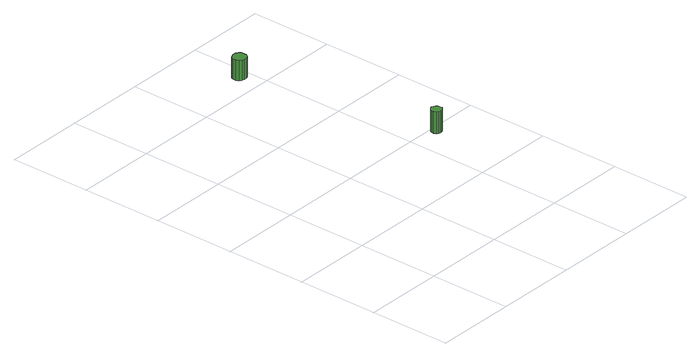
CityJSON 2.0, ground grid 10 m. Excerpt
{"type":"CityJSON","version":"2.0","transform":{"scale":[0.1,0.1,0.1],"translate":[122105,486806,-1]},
"CityObjects":{
"tree1":{"type":"SolitaryVegetationObject","attributes":{"function":"something"}},
"tree2":{"type":"SolitaryVegetationObject","attributes":{"function":"something"}},
"tree3":{"type":"SolitaryVegetationObject","attributes":{"function":"something"}},
"tree4":{"type":"SolitaryVegetationObject","attributes":{"function":"something"}},
"tree5":{"type":"SolitaryVegetationObject","attributes":{"function":"something"}},
"tree6":{"type":"SolitaryVegetationObject","attributes":{"function":"something"}},
"tree7":{"type":"SolitaryVegetationObject","attributes":{"function":"something"}},
"tree8":{"type":"SolitaryVegetationObject","attributes":{"function":"something"}},
"tree9":{"type":"SolitaryVegetationObject","attributes":{"function":"something"}},
"tree10":{"type":"SolitaryVegetationObject","attributes":{"function":"something"}},
"tree11":{"type":"SolitaryVegetationObject","attributes":{"function":"something"}},
"tree12":{"type":"SolitaryVegetationObject","attributes":{"function":"something"}},
"tree13":{"type":"SolitaryVegetationObject","attributes":{"function":"something"},"geometry":[{"type":"MultiSurface","lod":"1","boundaries":[[[0,1,2,3,4,5,6,7,8,9,10,11,12,13,14]],[[15,16,17,18,19,20,21,22,23,24,25,26,27,28,29]],[[0,29,28,1]],[[1,28,27,2]],[[2,27,26,3]],[[3,26,25,4]],[[4,25,24,5]],[[5,24,23,6]],[[6,23,22,7]],[[7,22,21,8]],[[8,21,20,9]],[[9,20,19,10]],[[10,19,18,11]],[[11,18,17,12]],[[12,17,16,13]],[[13,16,15,14]],[[14,15,29,0]]]}]},
"tree14":{"type":"SolitaryVegetationObject","attributes":{"function":"something"},"geometry":[{"type":"MultiSurface","lod":"1","boundaries":[[[30,31,32,33,34,35,36,37,38,39,40,41,42,43,44]],[[45,46,47,48,49,50,51,52,53,54,55,56,57,58,59]],[[30,59,58,31]],[[31,58,57,32]],[[32,57,56,33]],[[33,56,55,34]],[[34,55,54,35]],[[35,54,53,36]],[[36,53,52,37]],[[37,52,51,38]],[[38,51,50,39]],[[39,50,49,40]],[[40,49,48,41]],[[41,48,47,42]],[[42,47,46,43]],[[43,46,45,44]],[[44,45,59,30]]]}]}
},
"vertices":[
[241,193,38],[241,196,38],[239,198,38],[237,199,38],[234,200,38],[232,199,38],[230,197,38],[229,194,38],[229,192,38],[230,189,38],[232,187,38],[234,187,38],[237,187,38],[239,188,38],[241,190,38],[241,190,11],[239,188,11],[237,187,11],[234,187,11],[232,187,11],[230,189,11],[229,192,11],[229,194,11],[230,197,11],[232,199,11],[234,200,11],[237,199,11],[239,198,11],[241,196,11],[241,193,11],
[196,428,35],[196,432,35],[194,434,35],[191,436,35],[187,436,35],[184,435,35],[181,433,35],[180,430,35],[180,426,35],[181,423,35],[184,421,35],[187,420,35],[191,420,35],[194,422,35],[196,425,35],[196,425,10],[194,422,10],[191,420,10],[187,420,10],[184,421,10],[181,423,10],[180,426,10],[180,430,10],[181,433,10],[184,435,10],[187,436,10],[191,436,10],[194,434,10],[196,432,10],[196,428,10]
]}
